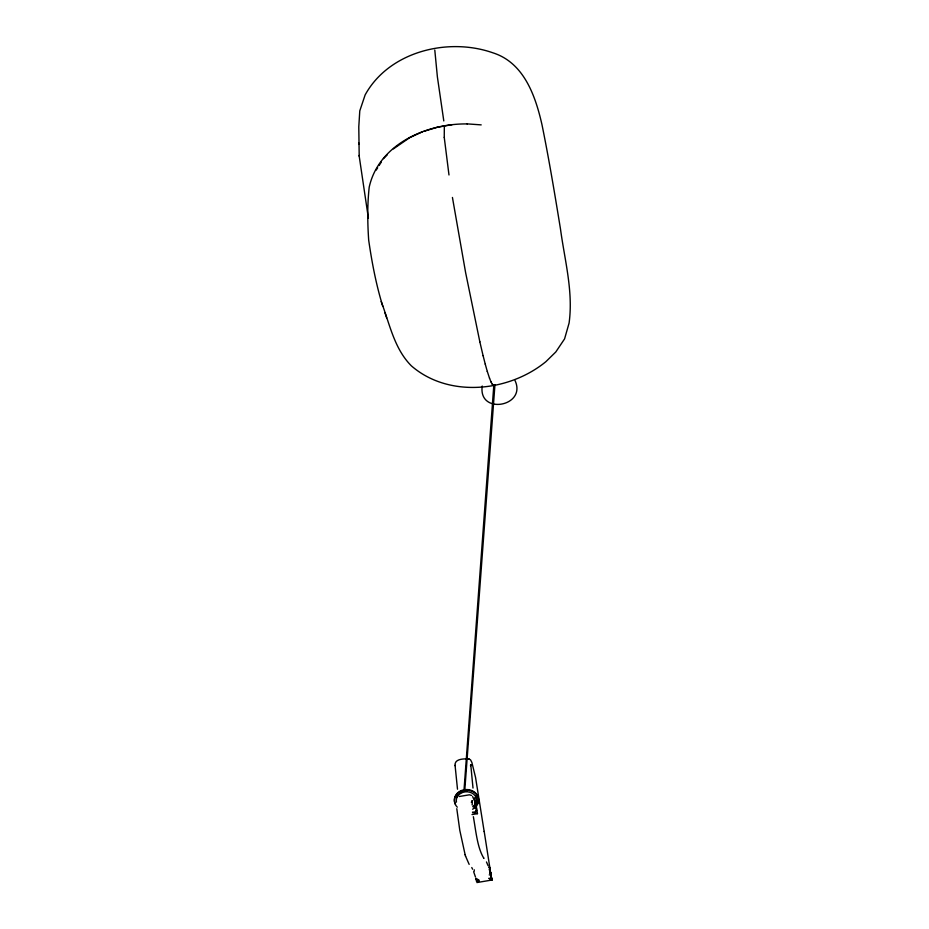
<?xml version="1.0" encoding="UTF-8"?>
<svg xmlns="http://www.w3.org/2000/svg" width="929" height="929" viewBox="0 0 929 929"><rect width="100%" height="100%" fill="white"/><g stroke="black" fill="none" stroke-linecap="round" stroke-linejoin="round"><path stroke-width="1.39" d="M455.071 765.612C454.2 758.494 464.314 758.749 469.017 758.947M474.231 871.112L474.266 869.811M470.817 765.241L473 788.059M494.948 384.711L464.814 789.882L463.989 790.382L493.856 384.664M484.172 831.536L475.543 777.364L471.862 762.407L470.538 759.841L468.866 758.9M444.341 125.938L444.248 137.387M482.232 386.034C478.005 415.309 526.952 406.67 515.084 380.658M464.128 790.382L463.861 789.789L464.814 789.882M470.817 765.194L470.446 765.74M463.71 790.114L464.395 789.696M464.941 790.567L463.977 790.846M376.233 170.053L377.685 167.766M379.125 165.49L381.296 162.076M477.831 881.087L476.496 881.156L475.996 878.288L478.702 879.984L476.902 882.55L491.952 880.018L491.046 875.687L491.139 876.314M383.456 158.65L387.381 154.667M471.305 802.284L472.327 800.775L472.176 804.978M393.431 148.872L409.724 137.631L422.532 131.744M476.043 811.087L476.763 810.703L476.461 808.95M423.856 131.337L437.06 127.319L452.086 124.66M490.791 878.973L491.557 878.648L484.183 831.397M459.286 796.501L469.4 794.806L471.618 795.479M472.002 814.57L477.483 813.653L474.824 800.868L475.683 804.955M476.496 881.156L478.563 880.947M467.333 123.929C426.783 123.348 378.8 144.1 369.208 187.135C367.269 204.682 367.489 222.461 368.674 240.065C371.89 262.384 376.14 284.68 382.76 306.245M489.235 874.897L490.686 875.048L489.293 866.792L489.629 867.384M467.066 123.871L481.199 124.881M478.191 881.389L479.143 881.389L478.702 879.984M477.889 881.331L476.02 878.776M477.483 813.653L472.513 812.097L472.722 812.77C477.97 812.109 476.96 805.907 474.905 802.482L475.741 805.164M476.461 880.169L478.249 880.982M490.036 870.624L491.952 880.018L488.817 878.288C492.974 880.634 490.21 871.657 489.42 869.498L490.605 872.946L490.071 871.925M492.265 384.211L493.38 385.361M483.626 858.152L483.963 858.442C477.32 847.945 475.915 830.921 473.36 816.707M472.64 796.571L474.289 800.484M469.157 864.376L465.522 856.085M491.046 381.924L492.289 384.316M471.769 867.535L472.617 869.23M486.471 861.949L488.097 865.723M489.502 378.103L491.058 382.04M473.685 871.82L475.451 876.953M381.192 301.553C389.611 323.547 394.093 348.572 411.373 365.863C448.777 398.344 509.104 391.864 545.938 361.625L555.797 351.975L564.577 338.876L569.082 323.095C573.425 291.578 564.681 260.19 560.501 229.115C554.822 194.242 549.039 159.37 541.99 124.741C535.476 95.977 524.037 62.754 492.985 52.848C448.045 37.009 389.065 51.455 365.143 94.897L359.778 110.888L358.791 126.797L359.198 156.153L368.395 218.21M487.295 371.437L489.525 378.208M385.001 312.887L386.65 317.846M456.789 808.683L459.797 830.34L465.15 854.808M465.092 854.622L465.58 856.294M485.24 364.075L487.307 371.554M490.338 871.553L489.293 866.792L490.524 872.691M490.059 871.367L490.744 873.899L490.338 872.157M483.092 355.644L485.263 364.18M479.817 341.709L483.103 355.749M491.046 876.001L491.952 880.018M489.42 869.498L490.419 873.968M479.84 341.814L465.638 272.731L452.435 197.459M476.008 878.532L476.147 879.182M475.857 805.989L476.368 808.555M474.533 797.767L476.414 808.683M443.795 120.944L437.385 76.875L434.795 50.061M448.986 174.977L444.248 137.387M457.498 789.209L455.071 765.357M358.849 143.066L358.884 144.262M359.175 155.48L359.198 156.153M457.277 807.196A12.089 10.277 -2.2 0 1 459.17 792.309A12.089 10.277 -2.2 0 1 476.519 794.609A12.089 10.277 -2.2 0 1 472.594 809.229M455.535 804.351A12.089 10.277 -2.2 0 1 465.812 789.557A12.089 10.277 -2.2 0 1 477.843 803.12M475.776 806.256A12.089 10.277 -2.2 0 1 474.289 807.545M475.648 795.99A10.196 8.663 -2.2 0 1 473.058 806.337M456.836 797.024A10.196 8.663 -2.2 0 1 458.043 794.992M459.82 793.285A10.196 8.663 -2.2 0 1 462.061 792.031M464.593 791.311A10.196 8.663 -2.2 0 1 467.252 791.16M456.441 802.11A10.196 8.663 -2.2 0 1 469.877 792.228A10.196 8.663 -2.2 0 1 473.082 806.953M470.864 764.811L470.771 765.624L470.864 764.811M472.396 800.775L472.025 801.588L472.396 800.775"/></g></svg>
